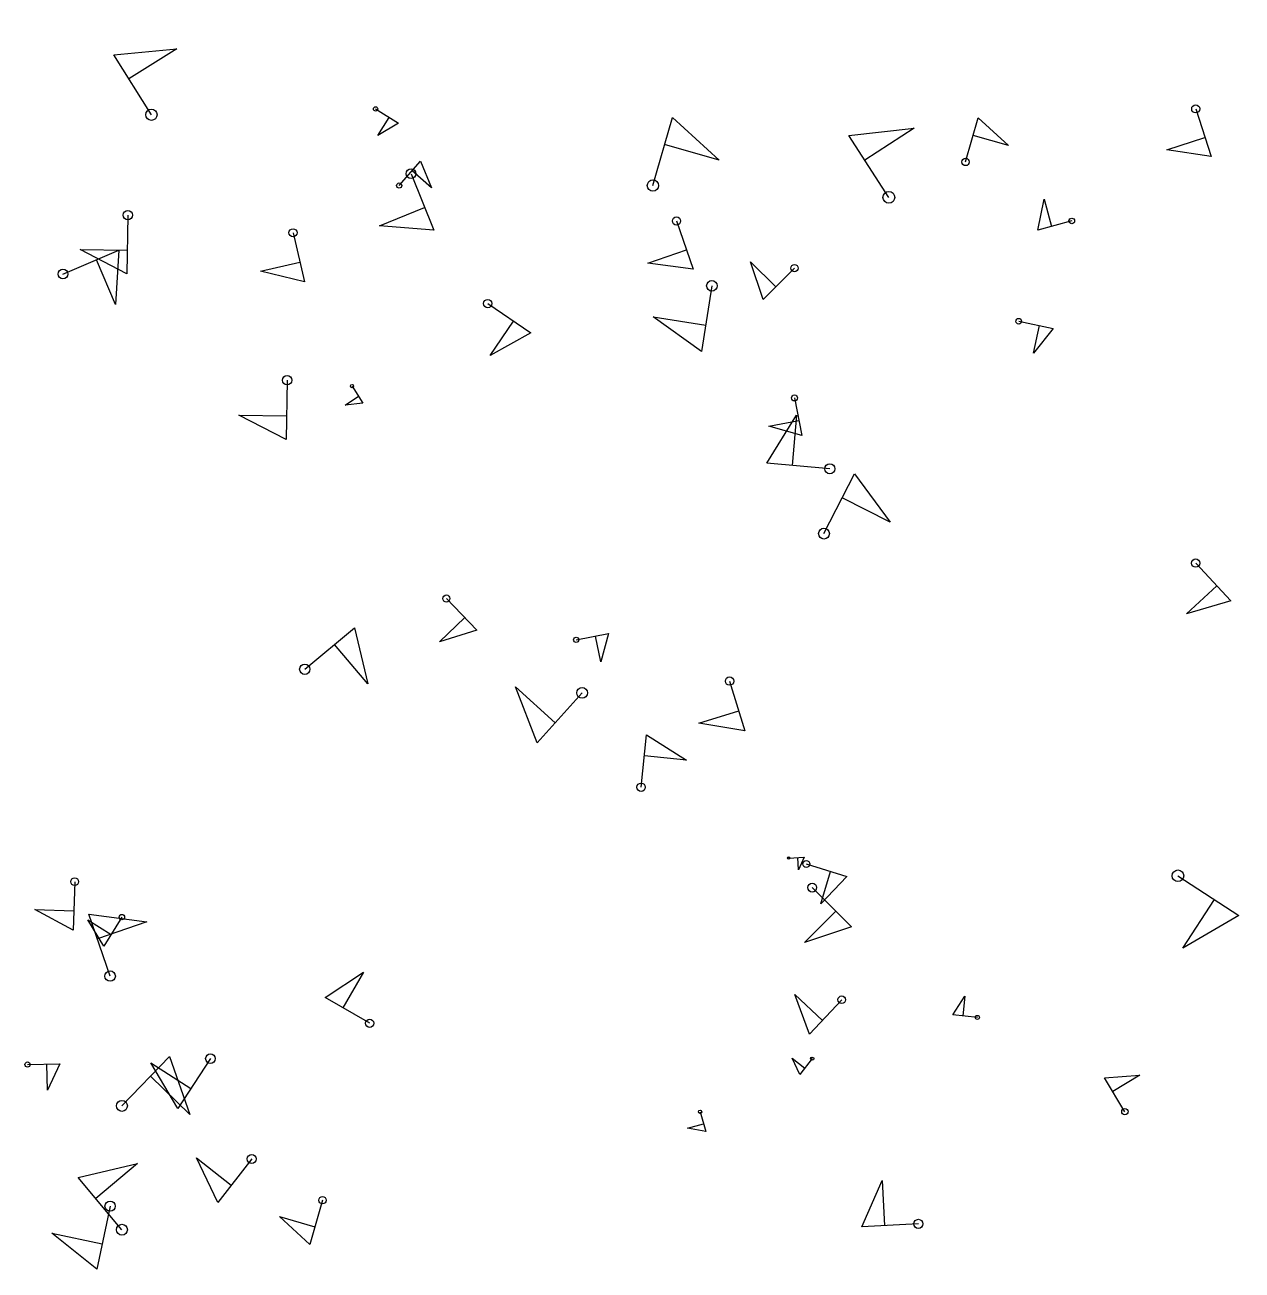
# Model space of a CAD drawing. Header units: metres. Extents: x -99 to 107, y -102 to 109.
import ezdxf

# ---------------------------------------------------------------- set-up
doc = ezdxf.new("R2010")
doc.units = ezdxf.units.M

# ---------------------------------------------------------------- blocks, each defined once
blk = doc.blocks.new('FLAG')
blk.add_lwpolyline([(0, 0), (0, 5), (4, 3), (0, 3)])
at = {"color": 2}
blk.add_circle((0, 0), 0.4, dxfattribs=at)

msp = doc.modelspace()

# ---------------------------------------------------------------- block references
for p, xscale, yscale, rotation in [((-78, 94), 2.3950660218491104, 2.3950660218491104, 32), ((-40, 95), 0.9115072397795387, 0.9115072397795387, -122), ((47, 80), 2.4969999764296995, 2.4969999764296995, 33), ((99, 95), 1.6976895107767347, 1.6976895107767347, -162), ((7, 82), 2.4056465632523234, 2.4056465632523234, -16), ((60, 86), 1.5614476075860537, 1.5614476075860537, -16), ((-34, 84), 2.057828956197735, 2.057828956197735, -158), ((-36, 82), 1.100914601208004, 1.100914601208004, -41), ((78, 76), 1.1912080389994035, 1.1912080389994035, 105), ((-82, 77), 1.9890479067760332, 1.9890479067760332, 179), ((11, 76), 1.7252590081940886, 1.7252590081940886, -161), ((-54, 74), 1.7068440041905355, 1.7068440041905355, -167), ((-93, 67), 2.058217344097703, 2.058217344097703, -67), ((31, 68), 1.501340941894743, 1.501340941894743, 135), ((17, 65), 2.249940274401038, 2.249940274401038, 171), ((-21, 62), 1.7670057536674395, 1.7670057536674395, -124), ((69, 59), 1.193868695144342, 1.193868695144342, -102), ((-55, 49), 2.014655305332978, 2.014655305332978, 179), ((-44, 48), 0.6824750860774222, 0.6824750860774222, -147), ((31, 46), 1.2954035855192172, 1.2954035855192172, -169), ((37, 34), 2.1405453819008073, 2.1405453819008073, 85), ((36, 23), 2.279959162716982, 2.279959162716982, -27), ((99, 18), 1.7466622957315916, 1.7466622957315916, -137), ((-28, 12), 1.4924431111864425, 1.4924431111864425, -136), ((-52, 0), 2.1916037131730164, 2.1916037131730164, -50), ((-6, 5), 1.1182682094697705, 1.1182682094697705, -79), ((-5, -4), 2.271677402526394, 2.271677402526394, 138), ((20, -2), 1.7663826730709944, 1.7663826730709944, -163), ((5, -20), 1.7865877262119867, 1.7865877262119867, -6), ((30, -32), 0.5242967847146844, 0.5242967847146844, -87), ((33, -33), 1.4343691196184885, 1.4343691196184885, -107), ((96, -35), 2.4637839535314474, 2.4637839535314474, -123), ((-91, -36), 1.6478182115356228, 1.6478182115356228, 178), ((34, -37), 1.8808767957774446, 1.8808767957774446, -135), ((-83, -42), 1.1563897864472774, 1.1563897864472774, 148), ((-85, -52), 2.218261283782243, 2.218261283782243, 19), ((-41, -60), 1.7488574642476324, 1.7488574642476324, 60), ((39, -56), 1.5980356765988268, 1.5980356765988268, 137), ((62, -59), 0.8359813803791616, 0.8359813803791616, 84), ((-68, -66), 2.0206295327969754, 2.0206295327969754, 147), ((-83, -74), 2.321099236279431, 2.321099236279431, -44), ((34, -66), 0.6818850644666277, 0.6818850644666277, 142), ((-99, -67), 1.097792843999524, 1.097792843999524, -89), ((87, -75), 1.3376712226174405, 1.3376712226174405, 31), ((15, -75), 0.7020700084754841, 0.7020700084754841, -164), ((-61, -83), 1.8752349369583308, 1.8752349369583308, 142), ((-83, -95), 2.3068558907203416, 2.3068558907203416, 40), ((52, -94), 1.9179630803966137, 1.9179630803966137, 93), ((-85, -91), 2.179365403129715, 2.179365403129715, 168), ((-49, -90), 1.5568279972720447, 1.5568279972720447, 164)]:
    msp.add_blockref('FLAG', p, dxfattribs=dict(xscale=xscale, yscale=yscale, rotation=rotation))

doc.saveas('drawing.dxf')
